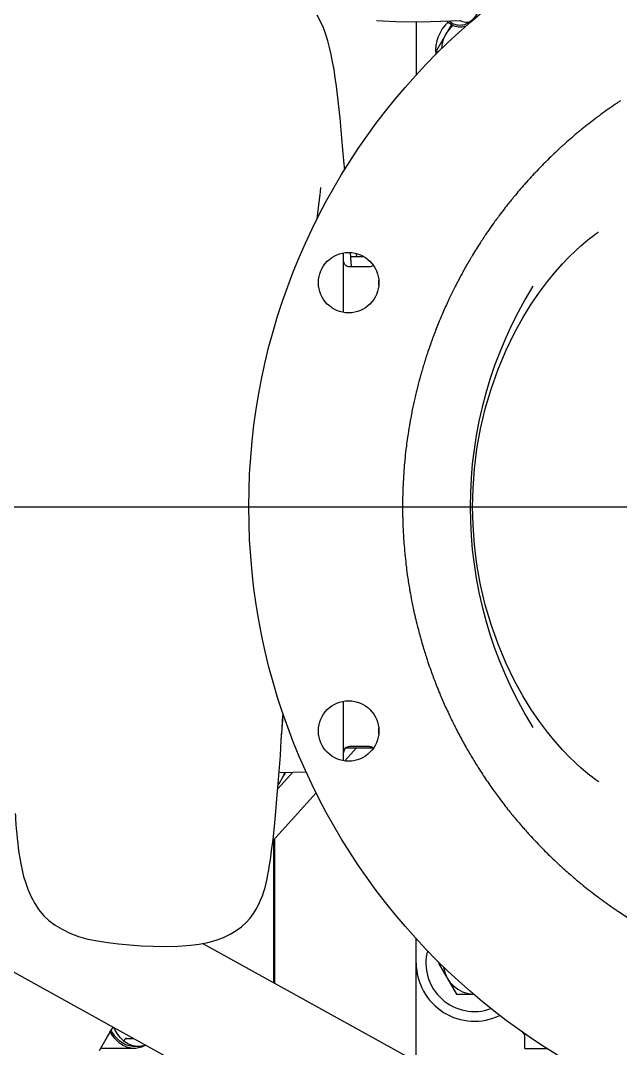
# Model space of a CAD drawing. Header units: millimetres. Extents: x 156850 to 204135, y 56350 to 74150.
# Drawn here: x 158373.1 to 158527.6, y 60653.5 to 60918.3 of the extents above; entities that cross this region are included whole.
import ezdxf

# ---------------------------------------------------------------- set-up
doc = ezdxf.new("R2010")
doc.units = ezdxf.units.MM
doc.header["$LTSCALE"] = 150
doc.linetypes.add('X-2F-PLAN$0$CENTER', pattern=[2, 1.25, -0.25, 0.25, -0.25])
doc.layers.add('-----33 Equipment', color=5, linetype='Continuous')

# ---------------------------------------------------------------- blocks, each defined once
blk = doc.blocks.new('X-2F-PLAN$0$A$C73FA2420')
at = {"color": 0, "linetype": 'Continuous'}
for p, q in [((868.25, 975.43), (937.89, 1101.33)), ((943.53, 1064.38), (943.53, 1064.38)), ((899.23, 1035.91), (899.23, 1044.58)), ((903.94, 1041.82), (904.72, 1041.36)), ((901.8, 1037.94), (901.8, 1036.09)), ((899.73, 1034.85), (899.73, 1035.91)), ((894.5, 960.91), (926.24, 1018.28)), ((935.13, 1004.47), (935.13, 1004.47)), ((953.14, 999.78), (916, 999.78)), ((952.84, 1000.05), (916.15, 1000.05)), ((952.66, 1000.2), (965.09, 989.05)), ((966.07, 998.92), (970.3, 995.13)), ((970.42, 991.56), (970.18, 998.6)), ((976.75, 998.13), (978.48, 998.02)), ((969.08, 997.61), (970.24, 996.92)), ((969.74, 997.41), (969.74, 997.41)), ((969.74, 997.41), (970.23, 996.99)), ((978.48, 998.02), (979.98, 997.93)), ((978.56, 998.02), (981.64, 997.81)), ((979.98, 997.93), (981.44, 997.83)), ((981.64, 997.81), (983.79, 997.67)), ((983.75, 997.68), (985.51, 997.56)), ((983.92, 997.67), (985.52, 997.56)), ((1119.24, 988.03), (1119.24, 988.03)), ((973.3, 981.69), (976.65, 978.69)), ((973.34, 981.98), (975.45, 981.98)), ((975.45, 981.98), (978.98, 981.98)), ((976.65, 981.39), (976.65, 974.43)), ((976.97, 975.36), (976.97, 980.46)), ((978.98, 981.98), (988.65, 981.98)), ((1088.81, 981.98), (1098.54, 981.98)), ((1098.54, 981.98), (1102.07, 981.98)), ((1100.54, 975.35), (1100.55, 980.46)), ((1100.55, 979.95), (1104.22, 980.19)), ((1102.07, 981.98), (1104.13, 981.98)), ((1103.13, 976.68), (1103.13, 980.11)), ((980.22, 972.94), (981.77, 972.94)), ((1095.79, 972.94), (1097.15, 972.94)), ((895.81, 963.28), (927.49, 963.28)), ((1163.68, 963.28), (1149.98, 963.28)), ((1163.7, 959.55), (1163.99, 951.78)), ((921.23, 957.52), (913.23, 952.9)), ((921.4, 957.42), (921.23, 957.52)), ((1156.23, 958.09), (1155.71, 957.79)), ((1162.95, 954.22), (1156.23, 958.09)), ((913.23, 952.9), (913.23, 948.51)), ((899.23, 935.28), (903.02, 935.28)), ((899.23, 935.28), (899.23, 929.54))]:
    blk.add_line(p, q, dxfattribs=at)
at = {"color": 0, "linetype": 'X-2F-PLAN$0$CENTER', "ltscale": 2}
blk.add_line((1038.73, 1095.97), (1038.73, 580.58), dxfattribs=at)
at = {"color": 0, "linetype": 'Continuous'}
for points in [[(898.7, 1044.88), (899.32, 1044.53), (899.92, 1044.18), (900.52, 1043.84), (901.11, 1043.49), (901.7, 1043.15), (902.27, 1042.82), (902.84, 1042.48), (903.39, 1042.15), (903.94, 1041.82)], [(943.53, 1064.38), (942.05, 1063.93), (940.22, 1063.27), (938.32, 1062.43), (936.52, 1061.48), (934.92, 1060.45), (933.48, 1059.26), (932.19, 1057.87), (931.01, 1056.27), (929.91, 1054.47), (928.92, 1052.47), (928.07, 1050.27), (927.39, 1047.88), (926.91, 1045.34), (926.52, 1042.68), (926.17, 1039.92), (925.89, 1037.05), (925.68, 1034.08), (925.55, 1031.01), (925.52, 1027.83), (925.6, 1024.57), (925.8, 1021.42)], [(959.78, 1066.57), (959.12, 1066.52), (958.26, 1066.46), (957.01, 1066.37), (955.75, 1066.27), (954.53, 1066.17), (953.33, 1066.05), (952.12, 1065.92), (950.9, 1065.78), (949.63, 1065.61), (948.27, 1065.4), (946.8, 1065.13), (945.18, 1064.79), (943.53, 1064.38)], [(925.8, 1021.42), (926.07, 1019.18), (926.5, 1016.93), (927.08, 1014.84), (927.81, 1012.92), (928.65, 1011.19), (929.59, 1009.64), (930.59, 1008.28), (931.65, 1007.11), (932.8, 1006.08), (934.02, 1005.17), (935.13, 1004.47)], [(935.13, 1004.47), (936.2, 1003.9), (937.38, 1003.35), (938.52, 1002.9), (939.62, 1002.53), (940.7, 1002.21), (941.79, 1001.94), (942.9, 1001.68), (944.06, 1001.45), (945.27, 1001.23), (946.55, 1001.02), (947.79, 1000.83)], [(947.8, 1000.83), (950.16, 1000.51), (953.04, 1000.16), (956.41, 999.79), (960.27, 999.41), (964.51, 999.05)], [(964.51, 999.05), (966.43, 998.89), (968.49, 998.73), (970.56, 998.57), (972.64, 998.42), (974.71, 998.27), (976.75, 998.13)], [(967.06, 998.85), (967.74, 998.42), (969.08, 997.61)], [(981.44, 997.83), (983.78, 997.68), (983.81, 997.67), (983.85, 997.67), (983.88, 997.67), (983.92, 997.67)], [(1112.95, 988.76), (1115.72, 988.44), (1119.24, 988.03)], [(1119.24, 988.03), (1119.8, 987.97), (1120.3, 987.9)], [(1120.3, 987.9), (1120.68, 987.85), (1120.92, 987.81), (1120.99, 987.8)], [(1147.05, 983.82), (1149.25, 984.12), (1151.38, 984.45), (1153.37, 984.8), (1155.24, 985.17), (1157.02, 985.58), (1158.74, 986.04), (1160.43, 986.57), (1162.11, 987.19), (1163.78, 987.94), (1165.35, 988.78)], [(1125.46, 981.69), (1127.83, 981.88), (1133.71, 982.39), (1138.88, 982.89), (1143.34, 983.37), (1147.05, 983.82)], [(1164.01, 973.47), (1163.65, 966.88), (1163.7, 959.55)], [(967.95, 916.32), (967.93, 916.29), (967.99, 916.38), (968.18, 916.68), (968.51, 917.16), (968.99, 917.81), (969.63, 918.64), (970.45, 919.65), (971.5, 920.86), (972.78, 922.27), (974.33, 923.85), (976.16, 925.59), (978.28, 927.47), (980.71, 929.45), (983.46, 931.52), (986.56, 933.64), (990.03, 935.78), (993.93, 937.94), (998.38, 940.11), (1003.32, 942.19), (1008.4, 944), (1013.51, 945.49), (1018.67, 946.7), (1023.84, 947.63), (1028.96, 948.26), (1034, 948.63), (1038.73, 948.75)], [(1038.73, 948.75), (1043.48, 948.63), (1048.52, 948.26), (1053.64, 947.62), (1058.81, 946.7), (1063.97, 945.49), (1069.08, 943.99), (1074.16, 942.19), (1079.1, 940.11), (1083.55, 937.94), (1087.45, 935.78), (1090.91, 933.63), (1094.01, 931.51), (1096.77, 929.45), (1099.19, 927.46), (1101.31, 925.59), (1103.14, 923.85), (1104.69, 922.27), (1105.97, 920.86), (1107.02, 919.65), (1107.84, 918.64), (1108.48, 917.81), (1108.95, 917.15), (1109.29, 916.68), (1109.48, 916.38), (1109.52, 916.32)]]:
    blk.add_lwpolyline(points, dxfattribs=at)
for centre, radius in [((1038.73, 841.29), 165.1), ((981, 980.68), 7.78), ((1096.47, 980.68), 7.78)]:
    blk.add_circle(centre, radius, dxfattribs=at)
for centre, radius, start, end in [((1098.23, 1018.28), 40, 277.0316, 278.2687), ((921.23, 948.28), 15, 90, 205.818), ((921.23, 948.28), 12.5, 75.2749, 200.0967), ((921.23, 948.28), 8, 97.1245, 178.1084), ((1156.23, 948.28), 10, 42.595, 95.4405), ((1156.23, 948.28), 8.5, 39.9082, 86.8793), ((1038.73, 841.29), 108.1, 58.3015, 121.7), ((909.23, 927.78), 10, 124.9311, 131.2134)]:
    blk.add_arc(centre, radius, start, end, dxfattribs=at)
for points, start_tangent, end_tangent in [([(899.23, 1035.91), (899.45, 1037.43), (900.07, 1038.89), (901.09, 1040.24), (902.46, 1041.41), (903.54, 1042.09)], (0, 1), (0.87916, 0.476526)), ([(899.73, 1035.91), (899.79, 1036.69), (900.25, 1038.21), (901.14, 1039.63), (902.43, 1040.88), (903.92, 1041.85)], (0, 1), (0.882854, 0.469648)), ([(899.83, 1035.88), (900.25, 1037.15), (901.14, 1038.57), (902.43, 1039.82), (904.06, 1040.86), (904.54, 1041.09)], (0.1942, 0.980962), (0.909632, 0.415414)), ([(901.8, 1037.94), (901.76, 1038.11), (901.64, 1038.27), (901.48, 1038.4), (901.3, 1038.5)], (0, 1), (-0.92582, 0.377964)), ([(900.06, 1032.95), (899.45, 1034.4), (899.23, 1035.91)], (-0.503583, 0.863947), (0, 1)), ([(899.73, 1034.85), (899.79, 1035.63), (899.83, 1035.88)], (0, 1), (0.1942, 0.980962)), ([(900.06, 1033.01), (899.79, 1034.08), (899.73, 1034.85)], (-0.340675, 0.940181), (0, 1)), ([(976.53, 981.54), (976.03, 981.87), (975.47, 981.98)], (-0.707195, 0.707019), (-0.999888, 0.014985)), ([(976.97, 980.46), (976.86, 981.05), (976.53, 981.54)], (-0.000124, 1), (-0.707195, 0.707019)), ([(1100.55, 980.46), (1100.66, 981.04), (1100.99, 981.53)], (0.000219, 1), (0.707262, 0.706952)), ([(1100.99, 981.53), (1101.48, 981.86), (1102.04, 981.98)], (0.707262, 0.706952), (0.999889, 0.01489)), ([(976.55, 974.31), (976.7, 974.48)], (0.692112, 0.72179), (0.573497, 0.819208)), ([(976.7, 974.48), (976.97, 975.36)], (0.573497, 0.819208), (-0.000124, 1)), ([(1100.82, 974.48), (1100.54, 975.35)], (-0.573419, 0.819262), (0.000042, 1)), ([(1100.94, 974.32), (1100.82, 974.48)], (-0.675672, 0.737203), (-0.573419, 0.819262)), ([(1029.69, 966.47), (1029.35, 966.44), (1026.71, 966.21)], (-0.997401, -0.072051), (-0.995399, -0.095816)), ([(1033.02, 966.66), (1029.69, 966.47)], (-0.998963, -0.045537), (-0.997401, -0.072051)), ([(1038.27, 966.79), (1035.6, 966.75), (1033.02, 966.66)], (-0.999993, -0.003658), (-0.998963, -0.045537)), ([(1039.03, 966.79), (1038.27, 966.79)], (-0.999997, 0.002325), (-0.999993, -0.003658)), ([(1044.43, 966.66), (1041.86, 966.75), (1039.03, 966.79)], (-0.998969, 0.045395), (-0.999997, 0.002325)), ([(1045.19, 966.63), (1044.43, 966.66)], (-0.998676, 0.051445), (-0.998969, 0.045395)), ([(1050.57, 966.23), (1048.11, 966.44), (1045.19, 966.63)], (-0.99554, 0.094341), (-0.998676, 0.051445)), ([(1011.36, 963.77), (1010.81, 963.65), (1008.62, 963.12)], (-0.975922, -0.218121), (-0.97078, -0.239971)), ([(1014.64, 964.46), (1011.36, 963.77)], (-0.981406, -0.191942), (-0.975922, -0.218121)), ([(1017.42, 964.97), (1016.94, 964.89), (1014.64, 964.46)], (-0.985479, -0.169799), (-0.981406, -0.191942)), ([(1020.73, 965.49), (1017.42, 964.97)], (-0.989658, -0.143448), (-0.985479, -0.169799)), ([(1025.98, 966.14), (1023.13, 965.82), (1020.73, 965.49)], (-0.994824, -0.101611), (-0.989658, -0.143448)), ([(1026.71, 966.21), (1025.98, 966.14)], (-0.995399, -0.095816), (-0.994824, -0.101611)), ([(1051.34, 966.16), (1050.57, 966.23)], (-0.994943, 0.10044), (-0.99554, 0.094341)), ([(1056.69, 965.5), (1054.34, 965.82), (1051.34, 966.16)], (-0.989714, 0.143063), (-0.994943, 0.10044)), ([(1057.46, 965.39), (1056.69, 965.5)], (-0.988808, 0.149192), (-0.989714, 0.143063)), ([(1060.47, 964.89), (1057.46, 965.39)], (-0.984882, 0.173227), (-0.988808, 0.149192)), ([(1063.72, 964.28), (1060.47, 964.89)], (-0.979981, 0.199089), (-0.984882, 0.173227)), ([(1068.78, 963.14), (1066.66, 963.65), (1063.72, 964.28)], (-0.97093, 0.239365), (-0.979981, 0.199089)), ([(1002.66, 961.5), (999.44, 960.48)], (-0.957805, -0.28742), (-0.949728, -0.313076)), ([(1005.36, 962.27), (1004.74, 962.1), (1002.66, 961.5)], (-0.963996, -0.265918), (-0.957805, -0.28742)), ([(1008.62, 963.12), (1005.36, 962.27)], (-0.97078, -0.239971), (-0.963996, -0.265918)), ([(1069.54, 962.95), (1068.78, 963.14)], (-0.969398, 0.245496), (-0.97093, 0.239365)), ([(1072.52, 962.16), (1069.54, 962.95)], (-0.963081, 0.269212), (-0.969398, 0.245496)), ([(1075.68, 961.23), (1072.73, 962.1), (1072.52, 962.16)], (-0.955685, 0.294393), (-0.963081, 0.269212)), ([(1080.57, 959.61), (1078.71, 960.26), (1075.68, 961.23)], (-0.942796, 0.333371), (-0.955685, 0.294393)), ([(996.05, 959.31), (992.88, 958.12), (990.92, 957.33)], (-0.940379, -0.340128), (-0.924588, -0.380968)), ([(996.68, 959.54), (996.05, 959.31)], (-0.942188, -0.335084), (-0.940379, -0.340128)), ([(999.44, 960.48), (998.76, 960.26), (996.68, 959.54)], (-0.949728, -0.313076), (-0.942188, -0.335084)), ([(1081.33, 959.34), (1080.57, 959.61)], (-0.940632, 0.339428), (-0.942796, 0.333371)), ([(1086.33, 957.42), (1084.59, 958.12), (1081.33, 959.34)], (-0.925303, 0.37923), (-0.940632, 0.339428)), ([(990.31, 957.07), (987.12, 955.69), (985.38, 954.88)], (-0.922574, -0.385819), (-0.905126, -0.425143)), ([(990.92, 957.33), (990.31, 957.07)], (-0.924588, -0.380968), (-0.922574, -0.385819)), ([(1087.08, 957.11), (1086.33, 957.42)], (-0.922825, 0.385219), (-0.925303, 0.37923)), ([(1091.97, 954.94), (1090.35, 955.69), (1087.08, 957.11)], (-0.90558, 0.424176), (-0.922825, 0.385219)), ([(982.31, 953.39), (981.48, 952.97), (979.76, 952.07)], (-0.893241, -0.449578), (-0.882737, -0.469868)), ([(985.38, 954.88), (982.31, 953.39)], (-0.905126, -0.425143), (-0.893241, -0.449578)), ([(1092.71, 954.59), (1091.97, 954.94)], (-0.902791, 0.43008), (-0.90558, 0.424176)), ([(1095.52, 953.21), (1092.71, 954.59)], (-0.891799, 0.452431), (-0.902791, 0.43008)), ([(1098.42, 951.69), (1095.99, 952.97), (1095.52, 953.21)], (-0.879681, 0.475564), (-0.891799, 0.452431)), ([(1162.54, 950.44), (1162.35, 951.09), (1162.35, 952.79), (1163.03, 954.43), (1163.81, 955.38)], (-0.345284, 0.938498), (0.705188, 0.70902)), ([(1163.04, 950.52), (1162.83, 951.23), (1162.83, 952.84), (1163.47, 954.38), (1163.83, 954.86)], (-0.366668, 0.930352), (0.633698, 0.773581)), ([(979.21, 951.78), (975.98, 949.98), (974.48, 949.09)], (-0.880363, -0.474301), (-0.858985, -0.512)), ([(979.76, 952.07), (979.21, 951.78)], (-0.882737, -0.469868), (-0.880363, -0.474301)), ([(1102.85, 949.18), (1101.49, 949.98), (1098.42, 951.69)], (-0.859638, 0.510903), (-0.879681, 0.475564)), ([(1163.57, 949.55), (1163.47, 949.69), (1163.04, 950.52)], (-0.569891, 0.82172), (-0.366668, 0.930352)), ([(1163.49, 950.09), (1163.84, 951.68), (1163.91, 951.83)], (0, 1), (0.451955, 0.892041)), ([(1163.91, 951.83), (1163.95, 951.89)], (0.451955, 0.892041), (0.468416, 0.883508)), ([(974.48, 949.09), (971.55, 947.29)], (-0.858985, -0.512), (-0.844635, -0.535343)), ([(1103.57, 948.75), (1102.85, 949.18)], (-0.856239, 0.51658), (-0.859638, 0.510903)), ([(1108.07, 945.9), (1106.83, 946.71), (1103.57, 948.75)], (-0.83353, 0.552474), (-0.856239, 0.51658)), ([(1163.53, 949.55), (1163.49, 950.09)], (-0.150621, 0.988592), (0, 1)), ([(1170.73, 946.39), (1168.48, 946.62), (1166.42, 947.29), (1164.7, 948.34), (1163.57, 949.55)], (-1, 0), (-0.569891, 0.82172)), ([(968.68, 945.42), (965.47, 943.19), (964.13, 942.21)], (-0.829699, -0.55821), (-0.804126, -0.594459)), ([(969.18, 945.75), (968.68, 945.42)], (-0.832361, -0.554233), (-0.829699, -0.55821)), ([(971.55, 947.29), (970.64, 946.71), (969.18, 945.75)], (-0.844635, -0.535343), (-0.832361, -0.554233)), ([(1108.77, 945.44), (1108.07, 945.9)], (-0.829834, 0.55801), (-0.83353, 0.552474)), ([(1113.12, 942.37), (1112, 943.19), (1108.77, 945.44)], (-0.805412, 0.592716), (-0.829834, 0.55801)), ([(963.66, 941.86), (960.48, 939.41), (959.32, 938.47)], (-0.801349, -0.598197), (-0.774356, -0.63275)), ([(964.13, 942.21), (963.66, 941.86)], (-0.804126, -0.594459), (-0.801349, -0.598197)), ([(1113.8, 941.87), (1113.12, 942.37)], (-0.801428, 0.598092), (-0.805412, 0.592716)), ([(1117.99, 938.6), (1116.98, 939.41), (1113.8, 941.87)], (-0.775352, 0.63153), (-0.801428, 0.598092)), ([(959.32, 938.47), (956.65, 936.22)], (-0.774356, -0.63275), (-0.756439, -0.654064)), ([(1118.65, 938.06), (1117.99, 938.6)], (-0.771087, 0.63673), (-0.775352, 0.63153)), ([(1122.67, 934.59), (1121.78, 935.39), (1118.65, 938.06)], (-0.743421, 0.668823), (-0.771087, 0.63673)), ([(956.65, 936.22), (955.69, 935.39), (954.58, 934.4)], (-0.756439, -0.654064), (-0.7419, -0.670511)), ([(1123.3, 934.02), (1122.67, 934.59)], (-0.738886, 0.67383), (-0.743421, 0.668823)), ([(954.17, 934.03), (951.1, 931.13), (950.16, 930.2)], (-0.738954, -0.673756), (-0.708454, -0.705757)), ([(954.58, 934.4), (954.17, 934.03)], (-0.7419, -0.670511), (-0.738954, -0.673756)), ([(1127.15, 930.36), (1126.37, 931.13), (1123.3, 934.02)], (-0.709698, 0.704506), (-0.738886, 0.67383)), ([(950.16, 930.2), (947.68, 927.67)], (-0.708454, -0.705757), (-0.688245, -0.725478)), ([(1127.75, 929.76), (1127.15, 930.36)], (-0.704903, 0.709304), (-0.709698, 0.704506)), ([(1131.42, 925.91), (1130.74, 926.65), (1127.75, 929.76)], (-0.674262, 0.738492), (-0.704903, 0.709304)), ([(947.68, 927.67), (946.73, 926.65), (945.89, 925.74)], (-0.688245, -0.725478), (-0.672891, -0.739742)), ([(945.89, 925.74), (943.53, 923.06)], (-0.672891, -0.739742), (-0.651557, -0.7586)), ([(1131.99, 925.28), (1131.42, 925.91)], (-0.669219, 0.743065), (-0.674262, 0.738492)), ([(1135.46, 921.26), (1134.88, 921.96), (1131.99, 925.28)], (-0.6372, 0.770698), (-0.669219, 0.743065)), ([(943.53, 923.06), (942.59, 921.96), (941.81, 921.02)], (-0.651557, -0.7586), (-0.635333, -0.772239)), ([(941.5, 920.64), (938.69, 917.07), (938.01, 916.17)], (-0.632292, -0.77473), (-0.596622, -0.802523)), ([(941.81, 921.02), (941.5, 920.64)], (-0.635333, -0.772239), (-0.632292, -0.77473)), ([(1136, 920.6), (1135.46, 921.26)], (-0.631922, 0.775032), (-0.6372, 0.770698)), ([(1139.27, 916.41), (1138.78, 917.07), (1136, 920.6)], (-0.5986, 0.801048), (-0.631922, 0.775032)), ([(938.01, 916.17), (937.73, 915.79)], (-0.596622, -0.802523), (-0.593593, -0.804765)), ([(1139.78, 915.72), (1139.27, 916.41)], (-0.5931, 0.805129), (-0.5986, 0.801048)), ([(937.73, 915.79), (935.04, 911.99), (934.48, 911.17)], (-0.593593, -0.804765), (-0.556795, -0.83065)), ([(1142.84, 911.39), (1142.43, 911.99), (1139.78, 915.72)], (-0.558556, 0.829467), (-0.5931, 0.805129)), ([(934.48, 911.17), (932.47, 908.07)], (-0.556795, -0.83065), (-0.532109, -0.846676)), ([(1143.31, 910.67), (1142.84, 911.39)], (-0.552849, 0.833282), (-0.558556, 0.829467))]:
    blk.add_spline(points, degree=3, dxfattribs=dict(at, start_tangent=start_tangent, end_tangent=end_tangent))
blk = doc.blocks.new('X-2F-PLAN$0$zw$C47F')
at = {"layer": '-----33 Equipment'}
blk.add_blockref('X-2F-PLAN$0$A$C73FA2420', (2898.05, 848.02), dxfattribs=at)

msp = doc.modelspace()

# ---------------------------------------------------------------- block references
at = {"layer": '-----33 Equipment', "rotation": 90.00000000000001}
msp.add_blockref('X-2F-PLAN$0$zw$C47F', (160286.3, 56856.22), dxfattribs=at)

doc.saveas('drawing.dxf')
